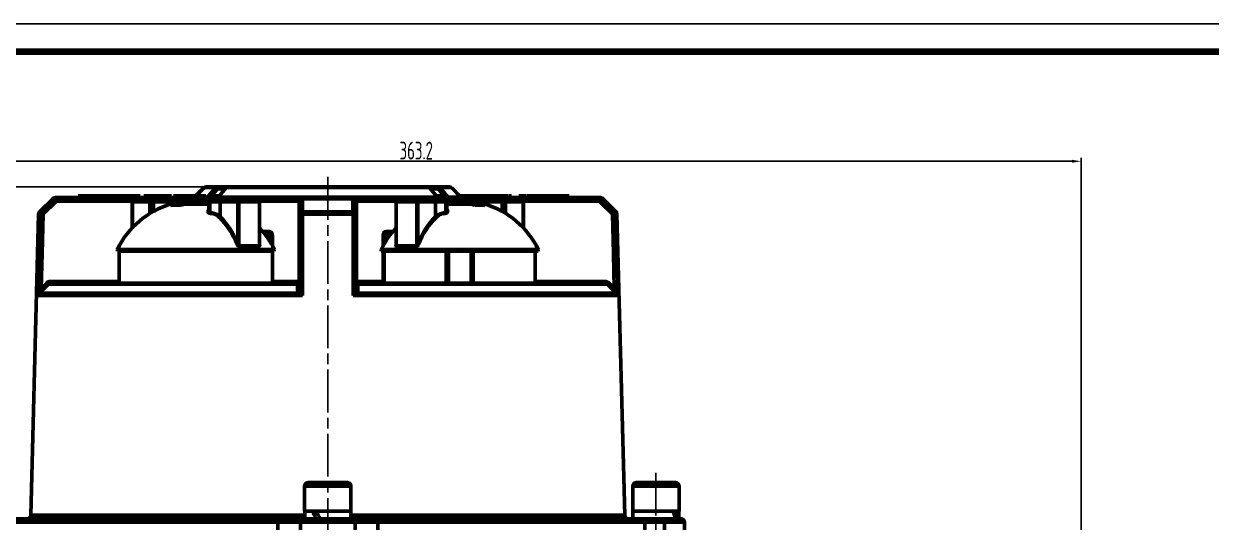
# Model space of a CAD drawing. Header units: millimetres. Extents: x 7343 to 8240, y 5038 to 5694.
# Drawn here: x 7519.7 to 7852.6, y 5554.7 to 5694.5 of the extents above; entities that cross this region are included whole.
import ezdxf

# ---------------------------------------------------------------- set-up
doc = ezdxf.new("R2010")
doc.units = ezdxf.units.MM
doc.linetypes.add('AM_ISO08W050', pattern=[18, 12, -1.5, 3, -1.5])
for name, color, linetype, lineweight in [('AM_5', 3, 'Continuous', 25), ('AM_7', 4, 'AM_ISO08W050', 25), ('AM_BOR', 7, 'Continuous', 50)]:
    doc.layers.add(name, color=color, linetype=linetype, lineweight=lineweight)
doc.styles.add('工程字', font='gbenor.shx', dxfattribs={"width": 0.707, "bigfont": 'hztxt.shx'})
doc.dimstyles.new('AM_GB$0', dxfattribs={"dimtxt": 3.5, "dimasz": 2.5, "dimexe": 1, "dimexo": 1, "dimgap": 0.5, "dimtad": 1, "dimdsep": 46, "dimtxsty": '工程字', "dimcen": 0, "dimclrd": 256, "dimclre": 256, "dimclrt": 2, "dimadec": 0, "dimazin": 2, "dimtp": 0.1, "dimtm": 0.1, "dimtfac": 0.71, "dimtmove": 0, "dimatfit": 3, "dimfxl": 0, "dimlwd": -1, "dimlwe": -1, "dimarcsym": 0})

# ---------------------------------------------------------------- blocks, each defined once
blk = doc.blocks.new('*D38')
at = {"layer": 'AM_5', "transparency": 16777216}
for p, q in [((7452.94, 5418.93), (7452.94, 5656.92)), ((7816.14, 5449.1), (7816.14, 5656.92)), ((7813.64, 5655.92), (7455.44, 5655.92))]:
    blk.add_line(p, q, dxfattribs=at)
for points in [[(7455.44, 5656.34), (7455.44, 5655.51), (7452.94, 5655.92)], [(7813.64, 5656.34), (7813.64, 5655.51), (7816.14, 5655.92)]]:
    blk.add_solid(points, dxfattribs=at)
at = {"layer": 'Defpoints', "color": 0}
for p in [(7452.94, 5655.92), (7816.14, 5448.1), (7452.94, 5417.93)]:
    blk.add_point(p, dxfattribs=at)
at = {"layer": 'AM_5', "color": 2, "transparency": 16777216, "insert": (7629.74, 5658.92), "char_height": 5, "attachment_point": 5, "style": '工程字'}
blk.add_mtext('363.2', dxfattribs=at)
blk = doc.blocks.new('*D42')
at = {"layer": 'AM_5', "transparency": 16777216}
for p, q in [((7603.94, 5648.73), (7417.51, 5648.73)), ((7418.51, 5646.23), (7418.51, 5304.23)), ((7612.44, 5301.73), (7417.51, 5301.73))]:
    blk.add_line(p, q, dxfattribs=at)
for points in [[(7418.1, 5646.23), (7418.93, 5646.23), (7418.51, 5648.73)], [(7418.1, 5304.23), (7418.93, 5304.23), (7418.51, 5301.73)]]:
    blk.add_solid(points, dxfattribs=at)
at = {"layer": 'Defpoints', "color": 0}
for p in [(7604.94, 5648.73), (7418.51, 5301.73), (7613.44, 5301.73)]:
    blk.add_point(p, dxfattribs=at)
at = {"layer": 'AM_5', "color": 2, "transparency": 16777216, "insert": (7415.51, 5475.23), "char_height": 5, "attachment_point": 5, "rotation": 90, "style": '工程字'}
blk.add_mtext('347', dxfattribs=at)

msp = doc.modelspace()

# ---------------------------------------------------------------- linework, layer by layer
msp.add_line((8240.31, 5694.478), (7343.435, 5694.478))
at = {"const_width": 1.875}
msp.add_lwpolyline([(8232.497, 5686.665), (7382.497, 5686.665), (7382.497, 5046.04), (8232.497, 5046.04)], close=True, dxfattribs=at)
at = {"layer": 'AM_7'}
for p, q in [((7604.94, 5651.523), (7604.94, 5483.165)), ((7696.94, 5568.623), (7696.94, 5533.837))]:
    msp.add_line(p, q, dxfattribs=at)
at = {"layer": 'AM_BOR'}
for p, q in [((7570.293, 5648.583), (7567.94, 5646.229)), ((7573.534, 5648.583), (7570.293, 5648.583)), ((7570.647, 5648.729), (7573.855, 5648.729)), ((7573.855, 5648.729), (7576.095, 5648.729)), ((7576.197, 5648.229), (7574.105, 5648.229)), ((7576.48, 5648.555), (7574.175, 5645.903)), ((7576.056, 5648.729), (7576.855, 5648.729)), ((7633.314, 5648.583), (7576.565, 5648.583)), ((7576.855, 5648.729), (7633.024, 5648.729)), ((7633.024, 5648.729), (7633.793, 5648.729)), ((7635.71, 5645.905), (7633.406, 5648.562)), ((7635.774, 5648.229), (7633.694, 5648.229)), ((7633.785, 5648.729), (7636.024, 5648.729)), ((7636.024, 5648.729), (7639.232, 5648.729)), ((7639.586, 5648.583), (7636.345, 5648.583)), ((7642.185, 5645.983), (7639.586, 5648.583)), ((7527.814, 5645.436), (7524.147, 5641.769)), ((7528.843, 5644.729), (7525.16, 5641.062)), ((7528.139, 5645.436), (7527.814, 5645.436)), ((7528.521, 5645.729), (7528.843, 5645.729)), ((7528.843, 5645.729), (7528.843, 5644.729)), ((7528.843, 5645.729), (7564.94, 5645.729)), ((7550.289, 5644.729), (7528.843, 5644.729)), ((7534.932, 5646.229), (7534.932, 5645.729)), ((7537.998, 5646.229), (7534.932, 5646.229)), ((7537.998, 5646.229), (7537.998, 5645.729)), ((7539.61, 5646.229), (7539.61, 5645.729)), ((7540.221, 5646.229), (7539.61, 5646.229)), ((7540.221, 5646.229), (7540.221, 5645.729)), ((7541.184, 5646.229), (7541.184, 5645.729)), ((7543.188, 5646.229), (7541.184, 5646.229)), ((7543.188, 5646.229), (7543.188, 5645.729)), ((7543.273, 5646.229), (7543.273, 5645.729)), ((7546.362, 5646.229), (7543.273, 5646.229)), ((7546.362, 5646.229), (7546.362, 5645.729)), ((7548.995, 5646.229), (7546.362, 5646.229)), ((7548.995, 5646.229), (7548.995, 5645.729)), ((7552.328, 5646.229), (7548.995, 5646.229)), ((7550.089, 5644.529), (7550.089, 5637.229)), ((7550.089, 5644.529), (7550.148, 5644.529)), ((7555.08, 5644.529), (7550.148, 5644.529)), ((7550.148, 5644.529), (7550.148, 5637.291)), ((7550.289, 5644.729), (7555.222, 5644.729)), ((7552.328, 5646.229), (7552.328, 5645.729)), ((7553.374, 5646.229), (7553.374, 5645.729)), ((7555.08, 5641.301), (7555.08, 5644.529)), ((7555.842, 5644.529), (7555.08, 5644.529)), ((7555.222, 5644.729), (7556.042, 5644.729)), ((7555.842, 5644.529), (7555.842, 5641.752)), ((7555.842, 5644.529), (7556.036, 5644.529)), ((7556.036, 5644.529), (7556.036, 5641.861)), ((7563.416, 5644.529), (7556.036, 5644.529)), ((7556.042, 5644.729), (7564.072, 5644.729)), ((7557.072, 5646.229), (7557.072, 5645.729)), ((7559.246, 5646.229), (7559.246, 5645.729)), ((7559.79, 5646.229), (7559.246, 5646.229)), ((7559.79, 5646.229), (7559.79, 5645.729)), ((7560.371, 5646.229), (7559.79, 5646.229)), ((7560.371, 5646.229), (7560.371, 5645.729)), ((7560.94, 5643.929), (7560.94, 5643.926)), ((7560.94, 5643.929), (7571.607, 5643.929)), ((7560.94, 5643.926), (7561.782, 5643.926)), ((7561.081, 5646.229), (7561.081, 5645.729)), ((7561.691, 5646.229), (7561.691, 5645.729)), ((7564.78, 5646.229), (7561.691, 5646.229)), ((7561.782, 5643.594), (7561.782, 5643.926)), ((7564.654, 5644.729), (7564.072, 5644.729)), ((7564.61, 5643.926), (7571.607, 5643.926)), ((7564.78, 5646.229), (7564.78, 5645.729)), ((7567.413, 5646.229), (7564.78, 5646.229)), ((7564.94, 5645.729), (7597.94, 5645.729)), ((7564.94, 5645.729), (7564.94, 5644.766)), ((7567.413, 5646.229), (7567.413, 5645.729)), ((7570.746, 5646.229), (7567.413, 5646.229)), ((7570.746, 5646.229), (7570.746, 5645.729)), ((7570.746, 5645.876), (7571.183, 5645.876)), ((7571.81, 5644.729), (7571.225, 5644.729)), ((7571.607, 5644.529), (7571.607, 5641.937)), ((7571.61, 5644.529), (7571.607, 5644.529)), ((7571.61, 5641.807), (7571.61, 5644.529)), ((7571.61, 5644.529), (7571.864, 5644.529)), ((7571.81, 5644.729), (7574.93, 5644.729)), ((7571.864, 5644.529), (7571.864, 5641.504)), ((7574.788, 5644.529), (7571.864, 5644.529)), ((7572.367, 5646.229), (7574.459, 5646.229)), ((7574.211, 5645.876), (7635.668, 5645.876)), ((7579.721, 5644.529), (7574.788, 5644.529)), ((7574.788, 5640.349), (7574.788, 5644.529)), ((7574.93, 5644.729), (7579.862, 5644.729)), ((7579.721, 5632.817), (7579.721, 5644.529)), ((7579.721, 5644.529), (7579.974, 5644.529)), ((7579.862, 5644.729), (7585.59, 5644.729)), ((7585.756, 5644.529), (7579.974, 5644.529)), ((7579.974, 5644.529), (7579.974, 5632.246)), ((7596.94, 5644.729), (7585.59, 5644.729)), ((7585.756, 5632.246), (7585.756, 5644.529)), ((7585.756, 5644.529), (7585.79, 5644.529)), ((7585.79, 5632.377), (7585.79, 5644.529)), ((7596.94, 5641.062), (7596.94, 5644.729)), ((7612.004, 5645.436), (7597.875, 5645.436)), ((7597.94, 5645.729), (7611.94, 5645.729)), ((7611.94, 5645.729), (7644.94, 5645.729)), ((7612.94, 5644.729), (7612.94, 5641.062)), ((7624.289, 5644.729), (7612.94, 5644.729)), ((7624.089, 5644.529), (7624.089, 5632.371)), ((7624.089, 5644.529), (7624.123, 5644.529)), ((7624.123, 5644.529), (7624.123, 5632.246)), ((7629.905, 5644.529), (7624.123, 5644.529)), ((7624.289, 5644.729), (7630.017, 5644.729)), ((7627.445, 5644.767), (7627.445, 5644.729)), ((7628.64, 5644.729), (7628.64, 5644.767)), ((7628.733, 5644.767), (7628.733, 5644.729)), ((7628.774, 5644.767), (7628.774, 5644.729)), ((7629.348, 5644.729), (7629.892, 5644.729)), ((7629.766, 5644.729), (7629.766, 5644.767)), ((7629.905, 5632.246), (7629.905, 5644.529)), ((7629.905, 5644.529), (7630.158, 5644.529)), ((7630.017, 5644.729), (7634.949, 5644.729)), ((7630.158, 5644.529), (7630.158, 5632.817)), ((7635.091, 5644.529), (7630.158, 5644.529)), ((7630.413, 5644.767), (7630.413, 5644.729)), ((7630.721, 5644.729), (7630.721, 5644.767)), ((7631.21, 5644.767), (7631.21, 5644.729)), ((7632.358, 5644.729), (7632.358, 5644.767)), ((7633.481, 5644.729), (7633.481, 5644.767)), ((7634.949, 5644.729), (7638.069, 5644.729)), ((7635.091, 5640.349), (7635.091, 5644.529)), ((7638.015, 5644.529), (7635.091, 5644.529)), ((7635.395, 5644.729), (7635.395, 5644.767)), ((7635.429, 5646.229), (7637.513, 5646.229)), ((7638.015, 5641.504), (7638.015, 5644.529)), ((7638.015, 5644.529), (7638.269, 5644.529)), ((7638.069, 5644.729), (7638.072, 5644.729)), ((7638.654, 5644.729), (7638.072, 5644.729)), ((7638.269, 5644.529), (7638.269, 5641.807)), ((7638.272, 5644.529), (7638.269, 5644.529)), ((7638.272, 5641.926), (7638.272, 5644.529)), ((7638.272, 5643.929), (7648.94, 5643.929)), ((7638.272, 5643.926), (7645.269, 5643.926)), ((7638.696, 5645.876), (7642.185, 5645.876)), ((7642.185, 5646.229), (7642.185, 5645.729)), ((7643.207, 5646.229), (7642.185, 5646.229)), ((7643.207, 5646.229), (7643.207, 5645.729)), ((7644.94, 5645.729), (7681.036, 5645.729)), ((7644.94, 5644.766), (7644.94, 5645.729)), ((7645.807, 5644.729), (7645.225, 5644.729)), ((7645.807, 5644.729), (7653.837, 5644.729)), ((7653.843, 5644.529), (7646.463, 5644.529)), ((7647.419, 5646.229), (7647.419, 5645.729)), ((7648.057, 5646.229), (7647.419, 5646.229)), ((7648.057, 5646.229), (7648.057, 5645.729)), ((7648.097, 5643.926), (7648.94, 5643.926)), ((7648.097, 5643.926), (7648.097, 5643.594)), ((7648.249, 5646.229), (7648.249, 5645.729)), ((7649.653, 5646.229), (7648.249, 5646.229)), ((7648.94, 5643.926), (7648.94, 5643.929)), ((7649.206, 5644.729), (7649.206, 5644.767)), ((7649.653, 5646.229), (7649.653, 5645.729)), ((7650.355, 5646.229), (7649.653, 5646.229)), ((7650.355, 5646.229), (7650.355, 5645.729)), ((7650.546, 5646.229), (7650.546, 5645.729)), ((7651.695, 5646.229), (7650.546, 5646.229)), ((7651.695, 5646.229), (7651.695, 5645.729)), ((7652.27, 5646.229), (7651.695, 5646.229)), ((7652.27, 5646.229), (7652.27, 5645.729)), ((7652.296, 5644.767), (7652.296, 5644.729)), ((7652.525, 5646.229), (7652.525, 5645.729)), ((7652.699, 5646.229), (7652.525, 5646.229)), ((7652.78, 5646.229), (7652.78, 5645.729)), ((7653.837, 5644.729), (7654.657, 5644.729)), ((7653.843, 5641.807), (7653.843, 5644.529)), ((7653.843, 5644.529), (7654.037, 5644.529)), ((7653.918, 5644.729), (7653.918, 5644.767)), ((7654.037, 5641.752), (7654.037, 5644.529)), ((7654.799, 5644.529), (7654.037, 5644.529)), ((7654.44, 5646.229), (7654.44, 5645.729)), ((7654.657, 5644.729), (7659.59, 5644.729)), ((7659.731, 5644.529), (7654.799, 5644.529)), ((7654.799, 5641.301), (7654.799, 5644.529)), ((7655.142, 5646.229), (7655.142, 5645.729)), ((7655.589, 5646.229), (7655.142, 5646.229)), ((7655.589, 5646.229), (7655.589, 5645.729)), ((7656.418, 5646.229), (7655.764, 5646.229)), ((7656.418, 5646.229), (7656.418, 5645.729)), ((7658.525, 5646.229), (7658.525, 5645.729)), ((7658.652, 5646.229), (7658.525, 5646.229)), ((7658.652, 5646.229), (7658.652, 5645.729)), ((7660.583, 5646.229), (7658.652, 5646.229)), ((7681.036, 5644.729), (7659.59, 5644.729)), ((7659.731, 5637.291), (7659.731, 5644.529)), ((7659.731, 5644.529), (7659.79, 5644.529)), ((7659.79, 5637.229), (7659.79, 5644.529)), ((7660.758, 5646.229), (7660.758, 5645.729)), ((7661.524, 5646.229), (7660.758, 5646.229)), ((7661.524, 5646.229), (7661.524, 5645.729)), ((7672.63, 5646.229), (7670.013, 5646.229)), ((7670.651, 5646.229), (7670.651, 5645.729)), ((7672.63, 5646.229), (7672.63, 5645.729)), ((7681.036, 5644.729), (7681.036, 5645.729)), ((7681.036, 5645.729), (7681.358, 5645.729)), ((7684.719, 5641.062), (7681.036, 5644.729)), ((7682.065, 5645.436), (7681.74, 5645.436)), ((7685.732, 5641.769), (7682.065, 5645.436)), ((7523.854, 5641.088), (7521.645, 5556.703)), ((7524.165, 5641.088), (7523.854, 5641.088)), ((7524.147, 5641.769), (7524.456, 5641.769)), ((7571.612, 5642.099), (7571.61, 5641.807)), ((7596.94, 5620.254), (7596.94, 5641.062)), ((7612.027, 5641.088), (7597.852, 5641.088)), ((7597.878, 5641.769), (7612.001, 5641.769)), ((7612.94, 5641.062), (7612.94, 5620.254)), ((7638.269, 5641.807), (7638.251, 5641.926)), ((7685.423, 5641.769), (7685.732, 5641.769)), ((7686.025, 5641.088), (7685.715, 5641.088)), ((7688.235, 5556.703), (7686.025, 5641.088)), ((7586.587, 5636.229), (7588.506, 5636.229)), ((7587.089, 5635.729), (7588.138, 5635.729)), ((7589.018, 5635.229), (7587.478, 5635.229)), ((7589.4, 5635.229), (7589.018, 5635.229)), ((7589.018, 5632.935), (7589.018, 5635.229)), ((7589.4, 5635.229), (7589.4, 5632.267)), ((7620.861, 5635.229), (7620.479, 5635.229)), ((7620.479, 5632.267), (7620.479, 5635.229)), ((7620.861, 5635.229), (7620.861, 5632.935)), ((7622.401, 5635.229), (7620.861, 5635.229)), ((7621.373, 5636.229), (7623.292, 5636.229)), ((7621.741, 5635.729), (7622.79, 5635.729)), ((7545.94, 5631.229), (7545.94, 5630.729)), ((7552.383, 5631.229), (7545.94, 5631.229)), ((7552.383, 5630.729), (7545.94, 5630.729)), ((7546.44, 5630.729), (7546.44, 5621.729)), ((7589.94, 5631.229), (7552.383, 5631.229)), ((7589.94, 5630.729), (7552.383, 5630.729)), ((7579.974, 5632.246), (7585.756, 5632.246)), ((7585.776, 5632.15), (7579.988, 5632.15)), ((7589.44, 5621.729), (7589.44, 5630.729)), ((7589.94, 5630.729), (7589.94, 5631.229)), ((7619.94, 5631.229), (7619.94, 5630.729)), ((7657.496, 5631.229), (7619.94, 5631.229)), ((7657.496, 5630.729), (7619.94, 5630.729)), ((7620.479, 5622.229), (7620.479, 5630.729)), ((7620.768, 5630.729), (7620.768, 5621.729)), ((7620.776, 5630.729), (7620.776, 5621.729)), ((7629.891, 5632.15), (7624.103, 5632.15)), ((7624.123, 5632.246), (7629.905, 5632.246)), ((7638.151, 5621.729), (7638.151, 5630.729)), ((7638.74, 5630.729), (7638.74, 5621.729)), ((7645.14, 5621.729), (7645.14, 5630.729)), ((7645.728, 5630.729), (7645.728, 5621.729)), ((7663.94, 5631.229), (7657.496, 5631.229)), ((7663.94, 5630.729), (7657.496, 5630.729)), ((7663.103, 5621.729), (7663.103, 5630.729)), ((7663.111, 5621.729), (7663.111, 5630.729)), ((7663.94, 5630.729), (7663.94, 5631.229)), ((7524.613, 5620.254), (7526.158, 5621.79)), ((7596.477, 5621.436), (7526.51, 5621.436)), ((7527.225, 5622.229), (7527.225, 5621.729)), ((7527.225, 5622.229), (7546.44, 5622.229)), ((7527.225, 5621.729), (7596.44, 5621.729)), ((7589.4, 5622.229), (7596.94, 5622.229)), ((7612.94, 5622.229), (7620.479, 5622.229)), ((7683.37, 5621.436), (7613.402, 5621.436)), ((7613.44, 5621.729), (7682.654, 5621.729)), ((7620.479, 5622.229), (7620.768, 5622.229)), ((7663.111, 5622.229), (7682.654, 5622.229)), ((7682.654, 5621.729), (7682.654, 5622.229)), ((7683.721, 5621.79), (7685.266, 5620.254)), ((7597.853, 5618.25), (7523.564, 5618.25)), ((7523.952, 5618.931), (7596.845, 5618.931)), ((7686.315, 5618.25), (7612.026, 5618.25)), ((7613.034, 5618.931), (7685.927, 5618.931)), ((7598.44, 5564.829), (7598.44, 5557.829)), ((7611.44, 5564.829), (7598.44, 5564.829)), ((7599.44, 5565.829), (7610.44, 5565.829)), ((7611.44, 5557.829), (7611.44, 5564.829)), ((7690.44, 5564.829), (7690.44, 5557.829)), ((7703.44, 5564.829), (7690.44, 5564.829)), ((7691.44, 5565.829), (7702.44, 5565.829)), ((7703.44, 5557.829), (7703.44, 5564.829)), ((7611.44, 5557.829), (7598.44, 5557.829)), ((7598.5, 5557.829), (7598.5, 5555.729)), ((7611.38, 5555.729), (7611.38, 5557.829)), ((7703.44, 5557.829), (7690.44, 5557.829)), ((7690.5, 5557.829), (7690.5, 5555.729)), ((7703.38, 5555.729), (7703.38, 5557.829)), ((7590.924, 5554.729), (7516.038, 5554.729)), ((7517.025, 5555.729), (7591.079, 5555.729)), ((7521.645, 5556.703), (7598.5, 5556.703)), ((7597.309, 5554.729), (7590.924, 5554.729)), ((7590.924, 5554.729), (7590.924, 5545.729)), ((7591.079, 5555.729), (7598.263, 5555.729)), ((7612.57, 5554.729), (7597.309, 5554.729)), ((7597.309, 5554.729), (7597.309, 5545.729)), ((7598.263, 5555.729), (7611.617, 5555.729)), ((7611.38, 5556.703), (7688.235, 5556.703)), ((7611.617, 5555.729), (7618.8, 5555.729)), ((7612.57, 5554.729), (7612.57, 5545.729)), ((7618.955, 5554.729), (7612.57, 5554.729)), ((7618.8, 5555.729), (7692.854, 5555.729)), ((7618.955, 5554.729), (7618.955, 5545.729)), ((7693.841, 5554.729), (7618.955, 5554.729)), ((7692.854, 5555.729), (7699.041, 5555.729)), ((7693.841, 5554.729), (7693.841, 5545.729)), ((7699.342, 5554.729), (7693.841, 5554.729)), ((7699.041, 5555.729), (7703.94, 5555.729)), ((7699.342, 5554.729), (7699.342, 5545.729)), ((7704.94, 5554.729), (7699.342, 5554.729)), ((7704.94, 5545.729), (7704.94, 5554.729))]:
    msp.add_line(p, q, dxfattribs=at)
at = {"layer": 'AM_BOR', "flags": 128}
for points in [[(7571.183, 5645.876), (7571.796, 5646.582), (7573.534, 5648.583)], [(7574.105, 5648.229), (7572.911, 5646.856), (7572.367, 5646.229)], [(7574.105, 5648.229), (7574.1, 5648.327), (7574.086, 5648.421), (7574.063, 5648.507), (7574.032, 5648.583), (7573.994, 5648.645), (7573.951, 5648.691), (7573.904, 5648.72), (7573.855, 5648.729)], [(7576.565, 5648.583), (7575.951, 5647.877), (7574.211, 5645.876)], [(7635.668, 5645.876), (7635.054, 5646.582), (7633.314, 5648.583)], [(7636.024, 5648.729), (7635.975, 5648.72), (7635.929, 5648.691), (7635.885, 5648.645), (7635.847, 5648.583), (7635.816, 5648.507), (7635.793, 5648.421), (7635.779, 5648.327), (7635.774, 5648.229)], [(7637.513, 5646.229), (7636.968, 5646.856), (7635.774, 5648.229)], [(7636.345, 5648.583), (7636.958, 5647.877), (7638.696, 5645.876)], [(7524.456, 5641.769), (7525.873, 5643.18), (7528.139, 5645.436)], [(7528.139, 5645.436), (7528.16, 5645.415), (7528.205, 5645.37), (7528.272, 5645.302), (7528.36, 5645.214), (7528.465, 5645.109), (7528.583, 5644.99), (7528.711, 5644.862), (7528.843, 5644.729)], [(7572.617, 5645.729), (7572.568, 5645.739), (7572.521, 5645.767), (7572.478, 5645.814), (7572.44, 5645.876), (7572.409, 5645.952), (7572.386, 5646.038), (7572.371, 5646.132), (7572.367, 5646.229)], [(7579.974, 5644.529), (7579.972, 5644.568), (7579.966, 5644.606), (7579.955, 5644.64), (7579.942, 5644.671), (7579.925, 5644.696), (7579.905, 5644.714), (7579.884, 5644.725), (7579.862, 5644.729)], [(7597.875, 5645.436), (7597.876, 5644.025), (7597.878, 5641.769)], [(7612.001, 5641.769), (7612.002, 5643.18), (7612.004, 5645.436)], [(7630.017, 5644.729), (7629.995, 5644.725), (7629.974, 5644.714), (7629.955, 5644.696), (7629.938, 5644.671), (7629.924, 5644.64), (7629.913, 5644.606), (7629.907, 5644.568), (7629.905, 5644.529)], [(7637.513, 5646.229), (7637.508, 5646.132), (7637.494, 5646.038), (7637.47, 5645.952), (7637.439, 5645.876), (7637.401, 5645.814), (7637.358, 5645.767), (7637.311, 5645.739), (7637.263, 5645.729)], [(7681.74, 5645.436), (7681.719, 5645.415), (7681.674, 5645.37), (7681.607, 5645.302), (7681.519, 5645.214), (7681.414, 5645.109), (7681.296, 5644.99), (7681.168, 5644.862), (7681.036, 5644.729)], [(7681.74, 5645.436), (7683.158, 5644.025), (7685.423, 5641.769)], [(7523.564, 5618.25), (7523.617, 5620.249), (7523.827, 5628.246), (7524.165, 5641.088)], [(7525.16, 5641.062), (7524.976, 5641.067), (7524.798, 5641.071), (7524.633, 5641.076), (7524.485, 5641.079), (7524.361, 5641.083), (7524.264, 5641.085), (7524.198, 5641.087), (7524.165, 5641.088)], [(7524.456, 5641.769), (7524.477, 5641.748), (7524.522, 5641.703), (7524.589, 5641.635), (7524.677, 5641.547), (7524.782, 5641.442), (7524.9, 5641.323), (7525.028, 5641.195), (7525.16, 5641.062)], [(7525.16, 5641.062), (7524.871, 5630.044), (7524.613, 5620.254)], [(7597.852, 5641.088), (7597.852, 5639.089), (7597.852, 5631.091), (7597.853, 5618.25)], [(7612.026, 5618.25), (7612.026, 5620.249), (7612.027, 5628.246), (7612.027, 5641.088)], [(7685.423, 5641.769), (7685.402, 5641.748), (7685.358, 5641.703), (7685.29, 5641.635), (7685.202, 5641.547), (7685.097, 5641.442), (7684.979, 5641.323), (7684.851, 5641.195), (7684.719, 5641.062)], [(7685.715, 5641.088), (7685.681, 5641.087), (7685.615, 5641.085), (7685.518, 5641.083), (7685.394, 5641.079), (7685.247, 5641.076), (7685.081, 5641.071), (7684.903, 5641.067), (7684.719, 5641.062)], [(7685.266, 5620.254), (7685.008, 5630.044), (7684.719, 5641.062)], [(7685.715, 5641.088), (7685.767, 5639.089), (7685.977, 5631.091), (7686.315, 5618.25)], [(7526.51, 5621.436), (7525.8, 5620.731), (7524.965, 5619.901)], [(7526.158, 5621.79), (7526.224, 5621.724), (7526.287, 5621.661), (7526.345, 5621.601), (7526.398, 5621.549), (7526.442, 5621.505), (7526.476, 5621.471), (7526.498, 5621.448), (7526.51, 5621.436)], [(7596.477, 5619.901), (7596.477, 5620.606), (7596.477, 5621.436)], [(7613.402, 5621.436), (7613.402, 5620.731), (7613.402, 5619.901)], [(7683.37, 5621.436), (7683.381, 5621.448), (7683.404, 5621.471), (7683.438, 5621.505), (7683.481, 5621.549), (7683.534, 5621.601), (7683.592, 5621.661), (7683.656, 5621.724), (7683.721, 5621.79)], [(7684.914, 5619.901), (7684.205, 5620.606), (7683.37, 5621.436)], [(7524.613, 5620.254), (7524.679, 5620.188), (7524.742, 5620.125), (7524.801, 5620.065), (7524.853, 5620.013), (7524.897, 5619.969), (7524.931, 5619.935), (7524.954, 5619.912), (7524.965, 5619.901)], [(7684.914, 5619.901), (7684.925, 5619.912), (7684.948, 5619.935), (7684.982, 5619.969), (7685.026, 5620.013), (7685.078, 5620.065), (7685.137, 5620.125), (7685.2, 5620.188), (7685.266, 5620.254)], [(7699.342, 5554.729), (7699.336, 5554.924), (7699.319, 5555.112), (7699.291, 5555.285), (7699.254, 5555.436), (7699.208, 5555.561), (7699.156, 5555.653), (7699.1, 5555.71), (7699.041, 5555.729)]]:
    msp.add_lwpolyline(points, dxfattribs=at)
at = {"layer": 'AM_BOR'}
for centre, radius, start, end in [((7570.647, 5648.229), 0.5, 90, 135), ((7573.859, 5648.296), 0.433, 90.57052, 138.5472), ((7573.371, 5647.682), 0.916, 36.7176, 79.70238), ((7576.545, 5648.491), 0.0944, 77.26728, 135.51311), ((7576.855, 5648.229), 0.5, 90, 138.99766), ((7576.864, 5648.353), 0.377, 91.32993, 142.32912), ((7633.024, 5648.229), 0.5, 41.00234, 90), ((7633.015, 5648.353), 0.377, 37.67022, 88.67059), ((7633.334, 5648.49), 0.0951, 45.826, 102.5757), ((7636.508, 5647.682), 0.916, 100.2977, 143.28265), ((7636.02, 5648.296), 0.433, 41.45192, 89.43011), ((7639.232, 5648.229), 0.5, 45, 90), ((7528.521, 5644.729), 1, 90, 135), ((7528.843, 5644.736), 0.994, 90.01749, 135.15412), ((7567.94, 5620.447), 24.5, 106.60155, 153.89109), ((7550.289, 5644.529), 0.2, 90, 180), ((7550.325, 5644.554), 0.179, 101.42818, 188.04468), ((7555.257, 5644.554), 0.179, 101.42795, 188.04491), ((7556.042, 5644.529), 0.2, 90, 180), ((7557.737, 5644.579), 1.701, 174.93838, 181.68171), ((7566.997, 5631.029), 13.911, 112.01535, 116.13682), ((7562.283, 5631.999), 11.605, 83.00043, 96.99957), ((7567.94, 5620.451), 24.5, 81.26297, 106.60155), ((7569.826, 5631.028), 13.912, 112.01551, 116.13666), ((7564.072, 5644.529), 0.2, 43.23027, 90), ((7570.859, 5646.161), 0.431, 270.58924, 318.65973), ((7571.807, 5644.529), 0.2, 90, 180), ((7571.81, 5644.529), 0.2, 90.01661, 180.00901), ((7571.637, 5644.576), 0.232, 348.44323, 41.53555), ((7573.792, 5646.229), 0.5, 270.01064, 319.45868), ((7573.912, 5646.108), 0.379, 271.29236, 322.16078), ((7574.965, 5644.554), 0.179, 101.42631, 188.04512), ((7579.898, 5644.554), 0.179, 101.42631, 188.04512), ((7585.59, 5644.529), 0.2, 0, 90), ((7585.571, 5644.545), 0.185, 355.15291, 84.14006), ((7597.94, 5644.729), 1, 90, 180), ((7597.796, 5644.569), 0.871, 84.79694, 169.38607), ((7598.407, 5645.472), 0.534, 151.20668, 183.85379), ((7611.472, 5645.472), 0.534, 356.14606, 28.79365), ((7611.94, 5644.729), 1, 0, 90), ((7612.083, 5644.569), 0.871, 10.61384, 95.20312), ((7624.289, 5644.529), 0.2, 90, 180), ((7624.308, 5644.545), 0.185, 95.86069, 184.84617), ((7629.981, 5644.554), 0.179, 351.95449, 78.57336), ((7634.914, 5644.554), 0.179, 351.95427, 78.57359), ((7635.967, 5646.108), 0.379, 217.83905, 268.70782), ((7636.087, 5646.229), 0.5, 220.7316, 269.99225), ((7638.242, 5644.576), 0.232, 138.46377, 191.55745), ((7638.069, 5644.529), 0.2, 359.99122, 89.98317), ((7638.072, 5644.529), 0.2, 0, 90), ((7641.94, 5620.451), 24.5, 73.39845, 98.73703), ((7639.02, 5646.161), 0.431, 221.34111, 269.41018), ((7640.053, 5631.027), 13.913, 63.86347, 67.98436), ((7645.807, 5644.529), 0.2, 90, 136.76973), ((7647.596, 5631.999), 11.605, 83.00043, 96.99957), ((7642.882, 5631.028), 13.912, 63.86334, 67.98449), ((7641.94, 5620.447), 24.5, 26.10891, 73.39845), ((7653.837, 5644.529), 0.2, 0, 90), ((7652.144, 5644.579), 1.699, 358.31473, 5.06518), ((7654.622, 5644.554), 0.179, 351.95488, 78.57369), ((7659.59, 5644.529), 0.2, 0, 90), ((7659.555, 5644.554), 0.179, 351.95488, 78.57369), ((7681.036, 5644.736), 0.994, 44.84641, 89.98198), ((7681.358, 5644.729), 1, 45, 90), ((7524.854, 5641.062), 1, 135, 178.5), ((7525.166, 5641.062), 1.002, 135.13684, 178.52214), ((7571.416, 5641.826), 0.196, 260.13945, 354.21849), ((7572.33, 5641.476), 0.467, 176.53319, 197.73657), ((7574.514, 5640.483), 0.305, 284.93944, 333.99891), ((7558.293, 5624.166), 23.109, 21.98419, 44.45227), ((7597.797, 5640.9), 0.872, 84.66528, 169.34551), ((7597.637, 5632.664), 8.427, 88.53884, 94.74953), ((7606.332, 5641.11), 8.48, 175.54658, 180.15193), ((7612.082, 5640.9), 0.872, 10.65441, 95.33472), ((7603.548, 5641.11), 8.479, 359.84784, 4.45334), ((7612.242, 5632.664), 8.427, 85.25046, 91.46118), ((7651.586, 5624.166), 23.109, 135.54775, 158.0158), ((7635.365, 5640.483), 0.305, 206.00216, 255.06003), ((7637.549, 5641.476), 0.467, 342.263, 3.46601), ((7638.463, 5641.826), 0.196, 185.78117, 279.86044), ((7684.713, 5641.062), 1.002, 1.47786, 44.86316), ((7685.025, 5641.062), 1, 1.5, 45), ((7558.231, 5624.136), 22.921, 21.98407, 44.4526), ((7567.94, 5620.447), 24.5, 26.10891, 43.2319), ((7641.94, 5620.447), 24.5, 136.56846, 153.89109), ((7651.648, 5624.136), 22.921, 135.54738, 158.01598), ((7588.06, 5636.172), 0.45, 279.9501, 7.30998), ((7621.819, 5636.172), 0.45, 172.68997, 260.05003), ((7579.418, 5633.202), 0.49, 277.86957, 308.17781), ((7580.305, 5632.244), 0.331, 179.71282, 196.48857), ((7585.989, 5632.245), 0.233, 179.82258, 203.97725), ((7623.89, 5632.245), 0.233, 336.02164, 0.18119), ((7629.574, 5632.244), 0.331, 343.51842, 0.28018), ((7630.461, 5633.202), 0.49, 231.82307, 262.13004), ((7596.44, 5622.229), 0.5, 270, 0), ((7596.513, 5621.869), 0.434, 265.30422, 349.53924), ((7613.44, 5622.229), 0.5, 180, 270), ((7613.366, 5621.869), 0.434, 190.46096, 274.69559), ((7620.958, 5622.186), 0.481, 174.87715, 246.72689), ((7523.656, 5619.084), 0.334, 332.61912, 34.96187), ((7596.513, 5620.333), 0.434, 265.23805, 349.51922), ((7596.503, 5619.611), 0.761, 296.71737, 333.88575), ((7613.376, 5619.611), 0.761, 206.11454, 243.28241), ((7613.366, 5620.333), 0.434, 190.48077, 274.76202), ((7686.223, 5619.084), 0.334, 145.03789, 207.38358), ((7599.44, 5564.829), 1, 90, 180), ((7610.44, 5564.829), 1, 0, 90), ((7691.44, 5564.829), 1, 90, 180), ((7702.44, 5564.829), 1, 0, 90), ((7520.645, 5556.729), 1, 270, 358.5), ((7592.646, 5554.973), 1.739, 154.23434, 188.06232), ((7598.286, 5554.752), 0.978, 91.38505, 181.32103), ((7611.593, 5554.752), 0.978, 358.67891, 88.61504), ((7617.233, 5554.973), 1.739, 351.93779, 25.76545), ((7689.234, 5556.729), 1, 181.5, 270), ((7692.848, 5554.735), 0.994, 359.65019, 89.64629), ((7703.94, 5554.729), 1, 0, 90)]:
    msp.add_arc(centre, radius, start, end, dxfattribs=at)
for centre, major_axis, ratio, start_param, end_param in [((7604.94, 5555.729), (-5.902, 11.069), 0.2328267, 1.2578971, 1.4472938), ((7604.94, 5557.829), (-5.902, 11.069), 0.2328267, 1.4472938, 1.6366905), ((7696.94, 5555.729), (-4.162, 10.998), 0.4468137, 4.5448784, 4.734275), ((7696.94, 5557.829), (-4.162, 10.998), 0.4468137, 4.3554817, 4.5448784), ((7604.94, 5555.729), (-3.977, 7.46), 0.2328267, 1.378906, 1.4472938)]:
    msp.add_ellipse(centre, major_axis=major_axis, ratio=ratio, start_param=start_param, end_param=end_param, dxfattribs=at)
for points, knots in [([(7576.508, 5648.578), (7576.486, 5648.598), (7576.417, 5648.66), (7576.272, 5648.715), (7576.152, 5648.725), (7576.095, 5648.729)], [0, 0, 0, 0, 0.1941785, 0.6112634, 1, 1, 1, 1]), ([(7576.464, 5648.548), (7576.458, 5648.558), (7576.416, 5648.623), (7576.314, 5648.682), (7576.206, 5648.719), (7576.145, 5648.727), (7576.118, 5648.729), (7576.105, 5648.729), (7576.099, 5648.729), (7576.096, 5648.729), (7576.095, 5648.729)], [0, 0, 0, 0, 0.0773404, 0.5022281, 0.7823176, 0.899142, 0.952809, 0.9778764, 0.9906523, 1, 1, 1, 1]), ([(7633.375, 5648.576), (7633.376, 5648.576), (7633.418, 5648.63), (7633.529, 5648.681), (7633.654, 5648.719), (7633.726, 5648.727), (7633.757, 5648.729), (7633.772, 5648.729), (7633.779, 5648.729), (7633.783, 5648.729), (7633.785, 5648.729)], [0, 0, 0, 0, 0.0037428, 0.462443, 0.7655409, 0.8914934, 0.949254, 0.9762154, 0.9898986, 1, 1, 1, 1]), ([(7633.785, 5648.729), (7633.783, 5648.729), (7633.78, 5648.729), (7633.774, 5648.729), (7633.761, 5648.729), (7633.734, 5648.727), (7633.673, 5648.719), (7633.565, 5648.682), (7633.462, 5648.622), (7633.42, 5648.556), (7633.413, 5648.545)], [0, 0, 0, 0, 0.00928, 0.0219666, 0.0468522, 0.1001303, 0.2161079, 0.4941641, 0.915975, 1, 1, 1, 1]), ([(7539.61, 5646.229), (7539.425, 5646.229), (7539.168, 5646.229), (7538.457, 5646.229), (7538.114, 5646.229), (7537.942, 5646.229)], [0, 0, 0, 0, 0.5606353, 0.7792248, 1, 1, 1, 1]), ([(7541.184, 5646.229), (7540.989, 5646.229), (7540.642, 5646.229), (7540.35, 5646.229), (7540.221, 5646.229)], [0, 0, 0, 0, 0.5598839, 1, 1, 1, 1]), ([(7557.072, 5646.229), (7556.475, 5646.229), (7555.578, 5646.229), (7554.602, 5646.229), (7553.887, 5646.229), (7553.437, 5646.229), (7553.395, 5646.229), (7553.374, 5646.229)], [0, 0, 0, 0, 0.2489102, 0.3740538, 0.49929, 0.7492242, 1, 1, 1, 1]), ([(7559.246, 5646.229), (7558.865, 5646.229), (7558.183, 5646.229), (7557.412, 5646.229), (7557.072, 5646.229)], [0, 0, 0, 0, 0.5591127, 1, 1, 1, 1]), ([(7561.081, 5646.229), (7560.969, 5646.229), (7560.746, 5646.229), (7560.497, 5646.229), (7560.367, 5646.229), (7560.369, 5646.229), (7560.371, 5646.229)], [0, 0, 0, 0, 0.1867497, 0.3723336, 0.5591228, 1, 1, 1, 1]), ([(7572.367, 5646.229), (7572.221, 5646.175), (7571.981, 5646.086), (7571.645, 5645.978), (7571.431, 5645.918), (7571.315, 5645.892), (7571.251, 5645.88), (7571.208, 5645.875), (7571.19, 5645.875), (7571.183, 5645.876)], [0, 0, 0, 0, 0.3803831, 0.6294039, 0.7933937, 0.8683502, 0.9061008, 0.9649106, 1, 1, 1, 1]), ([(7574.211, 5645.876), (7574.198, 5645.876), (7574.175, 5645.875), (7574.158, 5645.884), (7574.168, 5645.895), (7574.174, 5645.903)], [0, 0, 0, 0, 0.3212132, 0.5469594, 1, 1, 1, 1]), ([(7635.707, 5645.902), (7635.711, 5645.898), (7635.719, 5645.889), (7635.715, 5645.88), (7635.7, 5645.875), (7635.677, 5645.875), (7635.668, 5645.876)], [0, 0, 0, 0, 0.2623672, 0.4738778, 0.8033915, 1, 1, 1, 1]), ([(7638.696, 5645.876), (7638.684, 5645.876), (7638.663, 5645.875), (7638.593, 5645.885), (7638.461, 5645.914), (7638.223, 5645.981), (7637.888, 5646.09), (7637.65, 5646.178), (7637.513, 5646.229)], [0, 0, 0, 0, 0.0573336, 0.0976268, 0.2057045, 0.3753555, 0.6401229, 1, 1, 1, 1]), ([(7647.483, 5646.229), (7646.677, 5646.229), (7645.555, 5646.229), (7644.12, 5646.229), (7643.511, 5646.229), (7643.207, 5646.229)], [0, 0, 0, 0, 0.5600746, 0.7801014, 1, 1, 1, 1]), ([(7648.249, 5646.229), (7648.253, 5646.229), (7648.259, 5646.229), (7648.181, 5646.229), (7648.156, 5646.229), (7648.134, 5646.229), (7648.111, 5646.229), (7648.086, 5646.229), (7648.069, 5646.229), (7648.057, 5646.229)], [0, 0, 0, 0, 0.7488719, 0.8537448, 0.8945021, 0.9377605, 0.953338, 0.9676803, 1, 1, 1, 1]), ([(7650.546, 5646.229), (7650.549, 5646.229), (7650.551, 5646.229), (7650.475, 5646.229), (7650.441, 5646.229), (7650.416, 5646.229), (7650.383, 5646.229), (7650.364, 5646.229), (7650.355, 5646.229)], [0, 0, 0, 0, 0.7490137, 0.8739811, 0.9054994, 0.937861, 0.9674821, 1, 1, 1, 1]), ([(7652.525, 5646.229), (7652.522, 5646.229), (7652.515, 5646.229), (7652.497, 5646.229), (7652.439, 5646.229), (7652.419, 5646.229), (7652.4, 5646.229), (7652.385, 5646.229), (7652.369, 5646.229), (7652.321, 5646.229), (7652.294, 5646.229), (7652.27, 5646.229)], [0, 0, 0, 0, 0.4196066, 0.7488318, 0.7801911, 0.8119344, 0.8280906, 0.8437169, 0.8589283, 0.8745397, 1, 1, 1, 1]), ([(7654.44, 5646.229), (7654.147, 5646.229), (7653.625, 5646.229), (7653.038, 5646.229), (7652.78, 5646.229)], [0, 0, 0, 0, 0.5599199, 1, 1, 1, 1]), ([(7655.142, 5646.229), (7655.121, 5646.229), (7655.084, 5646.229), (7654.636, 5646.229), (7654.44, 5646.229)], [0, 0, 0, 0, 0.5605813, 1, 1, 1, 1]), ([(7670.651, 5646.229), (7668.943, 5646.229), (7666.788, 5646.229), (7664.192, 5646.229), (7662.853, 5646.229), (7661.967, 5646.229), (7661.524, 5646.229)], [0, 0, 0, 0, 0.5600483, 0.7067503, 0.8534517, 1, 1, 1, 1]), ([(7571.382, 5641.634), (7571.377, 5641.733), (7571.362, 5642.043), (7571.508, 5642.268), (7571.607, 5642.421)], [0, 0, 0, 0, 0.32153649, 1, 1, 1, 1]), ([(7571.885, 5641.334), (7571.845, 5641.337), (7571.765, 5641.344), (7571.646, 5641.379), (7571.538, 5641.431), (7571.446, 5641.5), (7571.393, 5641.572), (7571.385, 5641.616), (7571.382, 5641.634)], [0, 0, 0, 0, 0.1540848, 0.3077855, 0.471194, 0.6571539, 0.867501, 1, 1, 1, 1]), ([(7571.61, 5641.807), (7571.612, 5641.789), (7571.616, 5641.744), (7571.642, 5641.674), (7571.687, 5641.604), (7571.741, 5641.552), (7571.786, 5641.525), (7571.826, 5641.51), (7571.847, 5641.507), (7571.864, 5641.504)], [0, 0, 0, 0, 0.1439547, 0.3732475, 0.5695379, 0.731185, 0.8706008, 0.8914133, 1, 1, 1, 1]), ([(7571.864, 5641.504), (7571.935, 5641.502), (7572.327, 5641.485), (7573.066, 5641.34), (7574.038, 5640.946), (7574.522, 5640.561), (7574.788, 5640.349)], [0, 0, 0, 0, 0.0646745, 0.3572287, 0.6459477, 1, 1, 1, 1]), ([(7574.593, 5640.188), (7574.347, 5640.398), (7573.901, 5640.778), (7573.002, 5641.169), (7572.315, 5641.315), (7571.951, 5641.331), (7571.885, 5641.334)], [0, 0, 0, 0, 0.3569287, 0.6455884, 0.9359568, 1, 1, 1, 1]), ([(7635.091, 5640.349), (7635.357, 5640.561), (7635.841, 5640.946), (7636.813, 5641.34), (7637.552, 5641.485), (7637.944, 5641.502), (7638.015, 5641.504)], [0, 0, 0, 0, 0.3540524, 0.6427717, 0.9353245, 1, 1, 1, 1]), ([(7637.994, 5641.334), (7637.928, 5641.331), (7637.564, 5641.315), (7636.877, 5641.169), (7635.978, 5640.778), (7635.533, 5640.398), (7635.286, 5640.188)], [0, 0, 0, 0, 0.0640426, 0.3544116, 0.6430713, 1, 1, 1, 1]), ([(7638.497, 5641.634), (7638.488, 5641.599), (7638.47, 5641.535), (7638.365, 5641.444), (7638.237, 5641.379), (7638.105, 5641.342), (7638.029, 5641.337), (7637.994, 5641.334)], [0, 0, 0, 0, 0.2579528, 0.4849223, 0.7035839, 0.8642758, 1, 1, 1, 1]), ([(7638.015, 5641.504), (7638.033, 5641.507), (7638.074, 5641.513), (7638.141, 5641.553), (7638.205, 5641.618), (7638.255, 5641.708), (7638.264, 5641.772), (7638.269, 5641.807)], [0, 0, 0, 0, 0.113222, 0.2576265, 0.4754153, 0.7185161, 1, 1, 1, 1]), ([(7638.272, 5642.578), (7638.306, 5642.545), (7638.536, 5642.318), (7638.515, 5641.948), (7638.497, 5641.634)], [0, 0, 0, 0, 0.1472904, 1, 1, 1, 1]), ([(7588.138, 5635.729), (7588.25, 5635.723), (7588.459, 5635.711), (7588.722, 5635.62), (7588.902, 5635.497), (7588.992, 5635.371), (7589.016, 5635.279), (7589.018, 5635.239), (7589.018, 5635.229)], [0, 0, 0, 0, 0.3152494, 0.5838087, 0.7689398, 0.9015522, 0.976956, 1, 1, 1, 1]), ([(7589.4, 5635.229), (7589.395, 5635.308), (7589.385, 5635.484), (7589.29, 5635.747), (7589.112, 5636), (7588.841, 5636.191), (7588.621, 5636.216), (7588.506, 5636.229)], [0, 0, 0, 0, 0.1272761, 0.2832444, 0.473987, 0.7233053, 1, 1, 1, 1]), ([(7621.373, 5636.229), (7621.275, 5636.22), (7621.066, 5636.199), (7620.796, 5636.029), (7620.607, 5635.78), (7620.499, 5635.509), (7620.486, 5635.323), (7620.479, 5635.229)], [0, 0, 0, 0, 0.2368447, 0.4996174, 0.699613, 0.8497982, 1, 1, 1, 1]), ([(7620.861, 5635.229), (7620.864, 5635.26), (7620.868, 5635.308), (7620.906, 5635.399), (7620.995, 5635.513), (7621.186, 5635.634), (7621.446, 5635.715), (7621.645, 5635.725), (7621.741, 5635.729)], [0, 0, 0, 0, 0.0747799, 0.1171012, 0.2469635, 0.443678, 0.7296168, 1, 1, 1, 1]), ([(7579.988, 5632.15), (7579.968, 5632.152), (7579.923, 5632.157), (7579.839, 5632.204), (7579.721, 5632.31), (7579.591, 5632.489), (7579.521, 5632.639), (7579.485, 5632.717)], [0, 0, 0, 0, 0.0853705, 0.1907977, 0.356417, 0.6664702, 1, 1, 1, 1]), ([(7579.721, 5632.817), (7579.739, 5632.739), (7579.773, 5632.592), (7579.836, 5632.415), (7579.895, 5632.305), (7579.933, 5632.262), (7579.958, 5632.248), (7579.968, 5632.247), (7579.974, 5632.246)], [0, 0, 0, 0, 0.3733731, 0.7042062, 0.8609752, 0.9438875, 0.9669175, 1, 1, 1, 1]), ([(7585.756, 5632.246), (7585.759, 5632.246), (7585.766, 5632.248), (7585.775, 5632.259), (7585.784, 5632.283), (7585.79, 5632.32), (7585.788, 5632.354), (7585.787, 5632.369)], [0, 0, 0, 0, 0.1017945, 0.2278166, 0.3845, 0.7211816, 1, 1, 1, 1]), ([(7585.79, 5632.517), (7585.807, 5632.47), (7585.844, 5632.365), (7585.849, 5632.25), (7585.829, 5632.178), (7585.804, 5632.153), (7585.782, 5632.151), (7585.776, 5632.15)], [0, 0, 0, 0, 0.2850389, 0.6421798, 0.7897261, 0.938582, 1, 1, 1, 1]), ([(7624.103, 5632.15), (7624.091, 5632.152), (7624.065, 5632.157), (7624.039, 5632.204), (7624.031, 5632.31), (7624.05, 5632.431), (7624.083, 5632.521), (7624.089, 5632.539)], [0, 0, 0, 0, 0.1148273, 0.256637, 0.4794107, 0.8964619, 1, 1, 1, 1]), ([(7624.09, 5632.37), (7624.09, 5632.344), (7624.09, 5632.301), (7624.101, 5632.262), (7624.113, 5632.248), (7624.12, 5632.247), (7624.123, 5632.246)], [0, 0, 0, 0, 0.4920375, 0.7949927, 0.8791366, 1, 1, 1, 1]), ([(7630.394, 5632.717), (7630.339, 5632.601), (7630.255, 5632.427), (7630.099, 5632.25), (7629.997, 5632.178), (7629.935, 5632.153), (7629.901, 5632.151), (7629.891, 5632.15)], [0, 0, 0, 0, 0.49350714, 0.7465106, 0.85103473, 0.95648956, 1, 1, 1, 1]), ([(7629.905, 5632.246), (7629.91, 5632.246), (7629.921, 5632.248), (7629.94, 5632.259), (7629.965, 5632.283), (7630.014, 5632.354), (7630.091, 5632.534), (7630.131, 5632.702), (7630.158, 5632.817)], [0, 0, 0, 0, 0.0275851, 0.0617315, 0.1041892, 0.1954181, 0.4521461, 1, 1, 1, 1]), ([(7526.158, 5621.79), (7526.29, 5621.898), (7526.554, 5622.113), (7526.947, 5622.22), (7527.17, 5622.227), (7527.225, 5622.229)], [0, 0, 0, 0, 0.4302384, 0.8604128, 1, 1, 1, 1]), ([(7527.225, 5621.729), (7527.188, 5621.728), (7527.038, 5621.723), (7526.776, 5621.652), (7526.598, 5621.508), (7526.51, 5621.436)], [0, 0, 0, 0, 0.1397747, 0.5702726, 1, 1, 1, 1]), ([(7596.477, 5621.436), (7596.476, 5621.461), (7596.47, 5621.562), (7596.458, 5621.696), (7596.446, 5621.718), (7596.44, 5621.729)], [0, 0, 0, 0, 0.1363864, 0.5678734, 1, 1, 1, 1]), ([(7613.44, 5621.729), (7613.433, 5621.718), (7613.421, 5621.696), (7613.409, 5621.562), (7613.403, 5621.461), (7613.402, 5621.436)], [0, 0, 0, 0, 0.4321267, 0.8636136, 1, 1, 1, 1]), ([(7682.654, 5622.229), (7682.709, 5622.227), (7682.932, 5622.22), (7683.325, 5622.113), (7683.589, 5621.898), (7683.721, 5621.79)], [0, 0, 0, 0, 0.1395935, 0.5697617, 1, 1, 1, 1]), ([(7683.37, 5621.436), (7683.281, 5621.508), (7683.103, 5621.652), (7682.841, 5621.723), (7682.691, 5621.728), (7682.654, 5621.729)], [0, 0, 0, 0, 0.4297234, 0.8602172, 1, 1, 1, 1]), ([(7523.564, 5618.25), (7523.564, 5618.252), (7523.58, 5618.434), (7523.645, 5618.793), (7523.836, 5619.117), (7523.929, 5619.276)], [0, 0, 0, 0, 0.0060563, 0.5138854, 1, 1, 1, 1]), ([(7523.952, 5618.931), (7523.855, 5618.826), (7523.656, 5618.612), (7523.584, 5618.373), (7523.564, 5618.251), (7523.564, 5618.25)], [0, 0, 0, 0, 0.4863959, 0.9939301, 1, 1, 1, 1]), ([(7523.929, 5619.276), (7524.044, 5619.435), (7524.269, 5619.747), (7524.5, 5620.088), (7524.613, 5620.254)], [0, 0, 0, 0, 0.5114842, 1, 1, 1, 1]), ([(7524.965, 5619.901), (7524.797, 5619.734), (7524.446, 5619.388), (7524.121, 5619.087), (7523.952, 5618.931)], [0, 0, 0, 0, 0.4802559, 1, 1, 1, 1]), ([(7596.845, 5618.931), (7596.77, 5619.025), (7596.537, 5619.318), (7596.501, 5619.665), (7596.477, 5619.901)], [0, 0, 0, 0, 0.3221812, 1, 1, 1, 1]), ([(7597.853, 5618.25), (7597.851, 5618.251), (7597.668, 5618.373), (7597.311, 5618.612), (7596.998, 5618.826), (7596.845, 5618.931)], [0, 0, 0, 0, 0.0060697, 0.5136041, 1, 1, 1, 1]), ([(7596.94, 5620.254), (7596.954, 5620.02), (7596.976, 5619.678), (7597.136, 5619.372), (7597.187, 5619.276)], [0, 0, 0, 0, 0.686422, 1, 1, 1, 1]), ([(7597.187, 5619.276), (7597.287, 5619.117), (7597.491, 5618.793), (7597.729, 5618.434), (7597.851, 5618.252), (7597.853, 5618.25)], [0, 0, 0, 0, 0.48611492, 0.99394375, 1, 1, 1, 1]), ([(7612.026, 5618.25), (7612.028, 5618.252), (7612.15, 5618.434), (7612.388, 5618.793), (7612.592, 5619.117), (7612.692, 5619.276)], [0, 0, 0, 0, 0.0060563, 0.5138852, 1, 1, 1, 1]), ([(7613.034, 5618.931), (7612.881, 5618.826), (7612.568, 5618.612), (7612.211, 5618.373), (7612.028, 5618.251), (7612.026, 5618.25)], [0, 0, 0, 0, 0.4863956, 0.9939306, 1, 1, 1, 1]), ([(7612.692, 5619.276), (7612.768, 5619.435), (7612.917, 5619.747), (7612.932, 5620.088), (7612.94, 5620.254)], [0, 0, 0, 0, 0.5114825, 1, 1, 1, 1]), ([(7613.402, 5619.901), (7613.39, 5619.734), (7613.366, 5619.388), (7613.147, 5619.087), (7613.034, 5618.931)], [0, 0, 0, 0, 0.4802559, 1, 1, 1, 1]), ([(7685.927, 5618.931), (7685.824, 5619.025), (7685.506, 5619.318), (7685.153, 5619.665), (7684.914, 5619.901)], [0, 0, 0, 0, 0.3221844, 1, 1, 1, 1]), ([(7685.266, 5620.254), (7685.425, 5620.02), (7685.658, 5619.678), (7685.88, 5619.372), (7685.95, 5619.276)], [0, 0, 0, 0, 0.6864251, 1, 1, 1, 1]), ([(7686.315, 5618.25), (7686.315, 5618.251), (7686.295, 5618.373), (7686.223, 5618.612), (7686.024, 5618.826), (7685.927, 5618.931)], [0, 0, 0, 0, 0.0060694, 0.5136038, 1, 1, 1, 1]), ([(7685.95, 5619.276), (7686.043, 5619.117), (7686.234, 5618.793), (7686.299, 5618.434), (7686.315, 5618.252), (7686.315, 5618.25)], [0, 0, 0, 0, 0.48611603, 0.99394417, 1, 1, 1, 1])]:
    msp.add_open_spline(points, degree=3, knots=knots, dxfattribs=at)

# ---------------------------------------------------------------- dimensions: what is measured, and where the dimension line sits
at = {"layer": 'AM_5'}
dim = msp.add_linear_dim(base=(7452.94, 5655.922), p1=(7816.14, 5448.096), p2=(7452.94, 5417.931), dimstyle='AM_GB$0', override={"dimtxt": 5}, dxfattribs=at)
dim.commit()
dim.dimension.update_dxf_attribs({"geometry": '*D38', "text_midpoint": (7629.739, 5655.922), "dimtype": 160})
dim = msp.add_linear_dim(base=(7418.513, 5301.729), p1=(7604.94, 5648.729), p2=(7613.437, 5301.729), angle=90, dimstyle='AM_GB$0', override={"dimtxt": 5}, dxfattribs=at)
dim.commit()
dim.dimension.update_dxf_attribs({"geometry": '*D42', "text_midpoint": (7415.513, 5475.229)})

doc.saveas('drawing.dxf')
